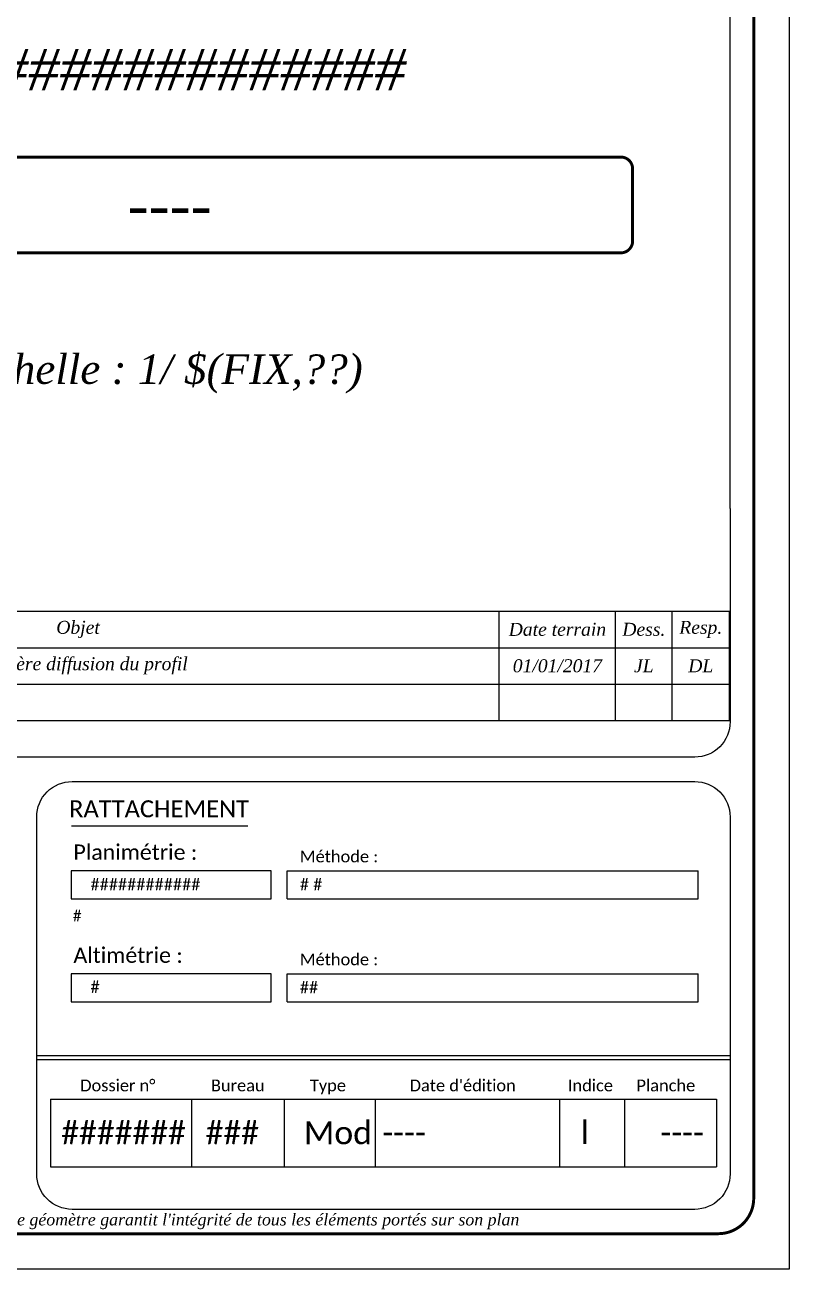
# Paper-space layout 'Layout1' of a CAD drawing. Extents: x -43 to 2298, y -18 to 768.
# Drawn here: x 408.2 to 537.8, y 359.4 to 570.3 of the extents above; entities that cross this region are included whole.
import ezdxf
from ezdxf.enums import TextEntityAlignment as Align

# ---------------------------------------------------------------- set-up
doc = ezdxf.new("R2010")
doc.units = 0
doc.header["$LTSCALE"] = 2
doc.layers.add('CARTOUCHE', color=7, linetype='Continuous')
doc.styles.add('CARTOUCHE', font='timesi.ttf', dxfattribs={"height": 1})
doc.styles.add('Legend', font='calibri.ttf')

# ---------------------------------------------------------------- blocks, each defined once
blk = doc.blocks.new('*T12')
at = {"layer": 'CARTOUCHE', "color": 0, "linetype": 'ByBlock', "lineweight": -2}
for p, q in [((0, 18.5), (189.87, 18.5)), ((0, 0), (0, 18.5)), ((8.05, 0), (8.05, 18.5)), ((150.83, 0), (150.83, 18.5)), ((170.56, 0), (170.56, 18.5)), ((180.13, 0), (180.13, 18.5)), ((189.87, 0), (189.87, 18.5)), ((0, 12.33), (189.87, 12.33)), ((0, 6.17), (189.87, 6.17)), ((0, 0), (189.87, 0))]:
    blk.add_line(p, q, dxfattribs=at)
at = {"layer": 'CARTOUCHE', "color": 0, "char_height": 2.2, "attachment_point": 5, "style": 'CARTOUCHE'}
for s, insert, width in [('Objet', (79.44, 15.42), 142.6633), ('Resp.', (185, 15.42), 9.6222), ('Ind.', (4.03, 15.42), 7.9303), ('Date terrain', (160.7, 15.42), 19.6051), ('Dess.', (175.35, 15.42), 9.4537), ('Première diffusion du profil', (79.44, 9.25), 142.6633), ('A', (4.03, 9.25), 7.9303), ('01/01/2017', (160.7, 9.25), 19.6051), ('JL', (175.35, 9.25), 9.4537), ('DL', (185, 9.25), 9.6222)]:
    blk.add_mtext(s, dxfattribs=dict(at, insert=insert, width=width))

psp = doc.layouts.get("Layout1")

# ---------------------------------------------------------------- linework, layer by layer
at = {"layer": 'CARTOUCHE', "flags": 128}
psp.add_lwpolyline([(117.78, 359.44), (117.78, 656.44), (537.78, 656.44), (537.78, 359.44)], close=True, dxfattribs=at)
at = {"layer": 'CARTOUCHE'}
psp.add_lwpolyline([(327.78, 656.44), (537.78, 656.44), (537.78, 359.44), (327.78, 359.44), (327.78, 656.44)], dxfattribs=at)
psp.add_lwpolyline([(327.78, 656.44), (537.78, 656.44), (537.78, 359.44), (327.78, 359.44), (327.78, 656.44)], dxfattribs=at)
at = {"layer": 'CARTOUCHE', "const_width": 0.5}
for points in [[(339.78, 650.44), (525.78, 650.44, -0.414214), (531.78, 644.44), (531.78, 371.44, -0.414214), (525.78, 365.44), (339.78, 365.44, -0.414214), (333.78, 371.44), (333.78, 644.44, -0.414214)], [(434.89, 547.93), (509.25, 547.93, -0.414214), (511.25, 545.93), (511.25, 533.69, -0.414214), (509.25, 531.69), (434.89, 531.69), (356.3, 531.69, -0.414214), (354.3, 533.69), (354.3, 545.93, -0.414214), (356.3, 547.93)]]:
    psp.add_lwpolyline(points, format="xyb", close=True, dxfattribs=at)
at = {"layer": 'CARTOUCHE', "flags": 128}
for points in [[(527.78, 488.38), (527.78, 507.94), (527.78, 640.04, 0.414214), (521.78, 646.04), (343.78, 646.04, 0.414214), (337.78, 640.04), (337.78, 507.94), (337.78, 500.85, -0.004587), (337.78, 487.73, 0.009813)], [(521.78, 446.21), (400.23, 446.21), (343.78, 446.21, -0.414214), (337.78, 452.21), (337.78, 487.73)], [(527.78, 488.38), (527.78, 452.21, -0.414214), (521.78, 446.21), (521.78, 446.21)], [(527.78, 379.88), (527.78, 375.57, -0.414214), (521.78, 369.57), (521.78, 369.57), (472.68, 369.57), (416.23, 369.57, -0.414214), (410.23, 375.57), (410.23, 379.08), (410.23, 436.08), (410.23, 436.08, -0.414214), (416.23, 442.08), (472.68, 442.08), (521.78, 442.08), (521.78, 442.08, -0.414214), (527.78, 436.08), (527.78, 436.08), (527.78, 381.28), (527.78, 375.57)]]:
    psp.add_lwpolyline(points, format="xyb", dxfattribs=at)
for points in [[(416.12, 434.57), (446.02, 434.57)], [(452.7, 426.95), (522.38, 426.95)], [(452.7, 422.22), (452.7, 426.95)], [(522.38, 422.22), (522.38, 426.95)], [(452.7, 422.22), (522.38, 422.22)], [(452.7, 409.49), (522.38, 409.49)], [(452.7, 404.76), (452.7, 409.49)], [(522.38, 404.76), (522.38, 409.49)], [(452.7, 404.76), (522.38, 404.76)], [(410.23, 395.63), (527.78, 395.63)], [(410.23, 394.99), (527.78, 394.99)], [(525.78, 365.44), (339.78, 365.44)]]:
    psp.add_lwpolyline(points, dxfattribs=at)
at = {"layer": 'CARTOUCHE'}
for points in [[(449.97, 426.95), (416.06, 426.95), (416.06, 422.22), (449.97, 422.22)], [(449.97, 409.49), (416.06, 409.49), (416.06, 404.76), (449.97, 404.76)]]:
    psp.add_lwpolyline(points, close=True, dxfattribs=at)
at = {"layer": 'CARTOUCHE', "color": 1, "flags": 128}
for points in [[(412.56, 388.27), (412.56, 376.8)], [(412.56, 388.27), (525.45, 388.27)], [(436.48, 388.27), (436.48, 376.8)], [(452.17, 388.27), (452.17, 376.8)], [(467.6, 388.27), (467.6, 376.8)], [(498.86, 388.27), (498.86, 376.8)], [(509.9, 388.27), (509.9, 376.8)], [(525.45, 388.27), (525.45, 376.8)], [(412.56, 376.8), (525.45, 376.8)]]:
    psp.add_lwpolyline(points, dxfattribs=at)

# ---------------------------------------------------------------- block references
psp.add_blockref('*T12', (337.8, 452.44))

# ---------------------------------------------------------------- texts
at = {"layer": 'CARTOUCHE', "style": 'CARTOUCHE', "width": 1.01}
for s, height, p in [('###############', 7, (432.78, 562.75)), ('----', 7, (432.78, 539.81)), ('Echelle : 1/ $(FIX,??) ', 5, (432.78, 511.98))]:
    psp.add_text(s, height=height, rotation=360, dxfattribs=at).set_placement(p, align=Align.MIDDLE_CENTER)
at = {"layer": 'CARTOUCHE', "style": 'Legend'}
psp.add_text('RATTACHEMENT', height=2.88, dxfattribs=at).set_placement((415.72, 436.02))
at = {"layer": 'CARTOUCHE'}
for s, height, style, p in [('Planimétrie :', 2.6, 'Legend', (416.46, 428.81)), ('Méthode :', 2, 'Legend', (454.84, 428.38)), ('############', 2, 'Legend', (419.35, 423.64)), ('# # ', 2, 'Legend', (454.84, 423.64)), ('#', 1.9, 'Legend', (416.35, 418.37)), ('Altimétrie :', 2.6, 'Legend', (416.46, 411.35)), ('Méthode :', 2, 'Legend', (454.84, 410.93)), ('#', 2, 'Legend', (419.35, 406.26)), ('##', 2, 'Legend', (454.84, 406.19)), ('Dossier n°', 2, 'Legend', (417.61, 389.57)), ('Bureau', 2, 'Legend', (439.77, 389.57)), ('Type', 2, 'Legend', (456.54, 389.57)), ("Date d'édition", 2, 'Legend', (473.46, 389.57)), ('Indice', 2, 'Legend', (500.27, 389.57)), ('Planche', 2, 'Legend', (511.9, 389.57)), ("Seul l'exemplaire papier visé par le géomètre garantit l'intégrité de tous les éléments portés sur son plan", 2, 'CARTOUCHE', (365.41, 366.84))]:
    psp.add_text(s, height=height, rotation=360, dxfattribs=dict(at, style=style)).set_placement(p)
at = {"layer": 'CARTOUCHE', "color": 1, "style": 'Legend'}
for s, height, p in [('#######', 3.886, (414.38, 380.61)), ('###', 3.886, (438.85, 380.61)), ('Mod', 3.886, (455.51, 380.61)), ('l', 3.89, (502.47, 380.62)), ('----', 3.886, (468.8, 380.61)), ('----', 3.886, (515.94, 380.61))]:
    psp.add_text(s, height=height, rotation=360, dxfattribs=at).set_placement(p)

doc.saveas('drawing.dxf')
